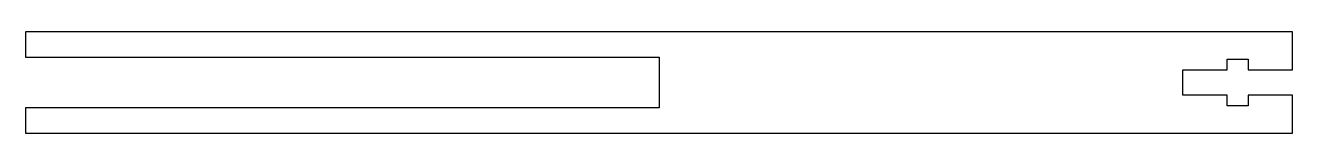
# Model space of a CAD drawing. Header units: millimetres. Extents: x 0 to 150, y -6 to 6.
import ezdxf

# ---------------------------------------------------------------- set-up
doc = ezdxf.new("R2010")
doc.units = ezdxf.units.MM

msp = doc.modelspace()

# ---------------------------------------------------------------- linework, layer by layer
at = {"color": 7, "linetype": 'Continuous', "lineweight": 25}
for p, q in [((150, 6), (0, 6)), ((0, 6), (0, 3)), ((150, 1.5), (150, 6)), ((0, 3), (75, 3)), ((75, 3), (75, -3)), ((137, -1.5), (137, 1.5)), ((137, 1.5), (142.25, 1.5)), ((142.25, 1.5), (142.25, 2.75)), ((142.25, 2.75), (144.75, 2.75)), ((144.75, 2.75), (144.75, 1.5)), ((144.75, 1.5), (150, 1.5)), ((142.25, -1.5), (137, -1.5)), ((142.25, -2.75), (142.25, -1.5)), ((150, -1.5), (144.75, -1.5)), ((144.75, -1.5), (144.75, -2.75)), ((150, -6), (150, -1.5)), ((75, -3), (0, -3)), ((0, -3), (0, -6)), ((144.75, -2.75), (142.25, -2.75)), ((0, -6), (150, -6))]:
    msp.add_line(p, q, dxfattribs=at)

doc.saveas('drawing.dxf')
